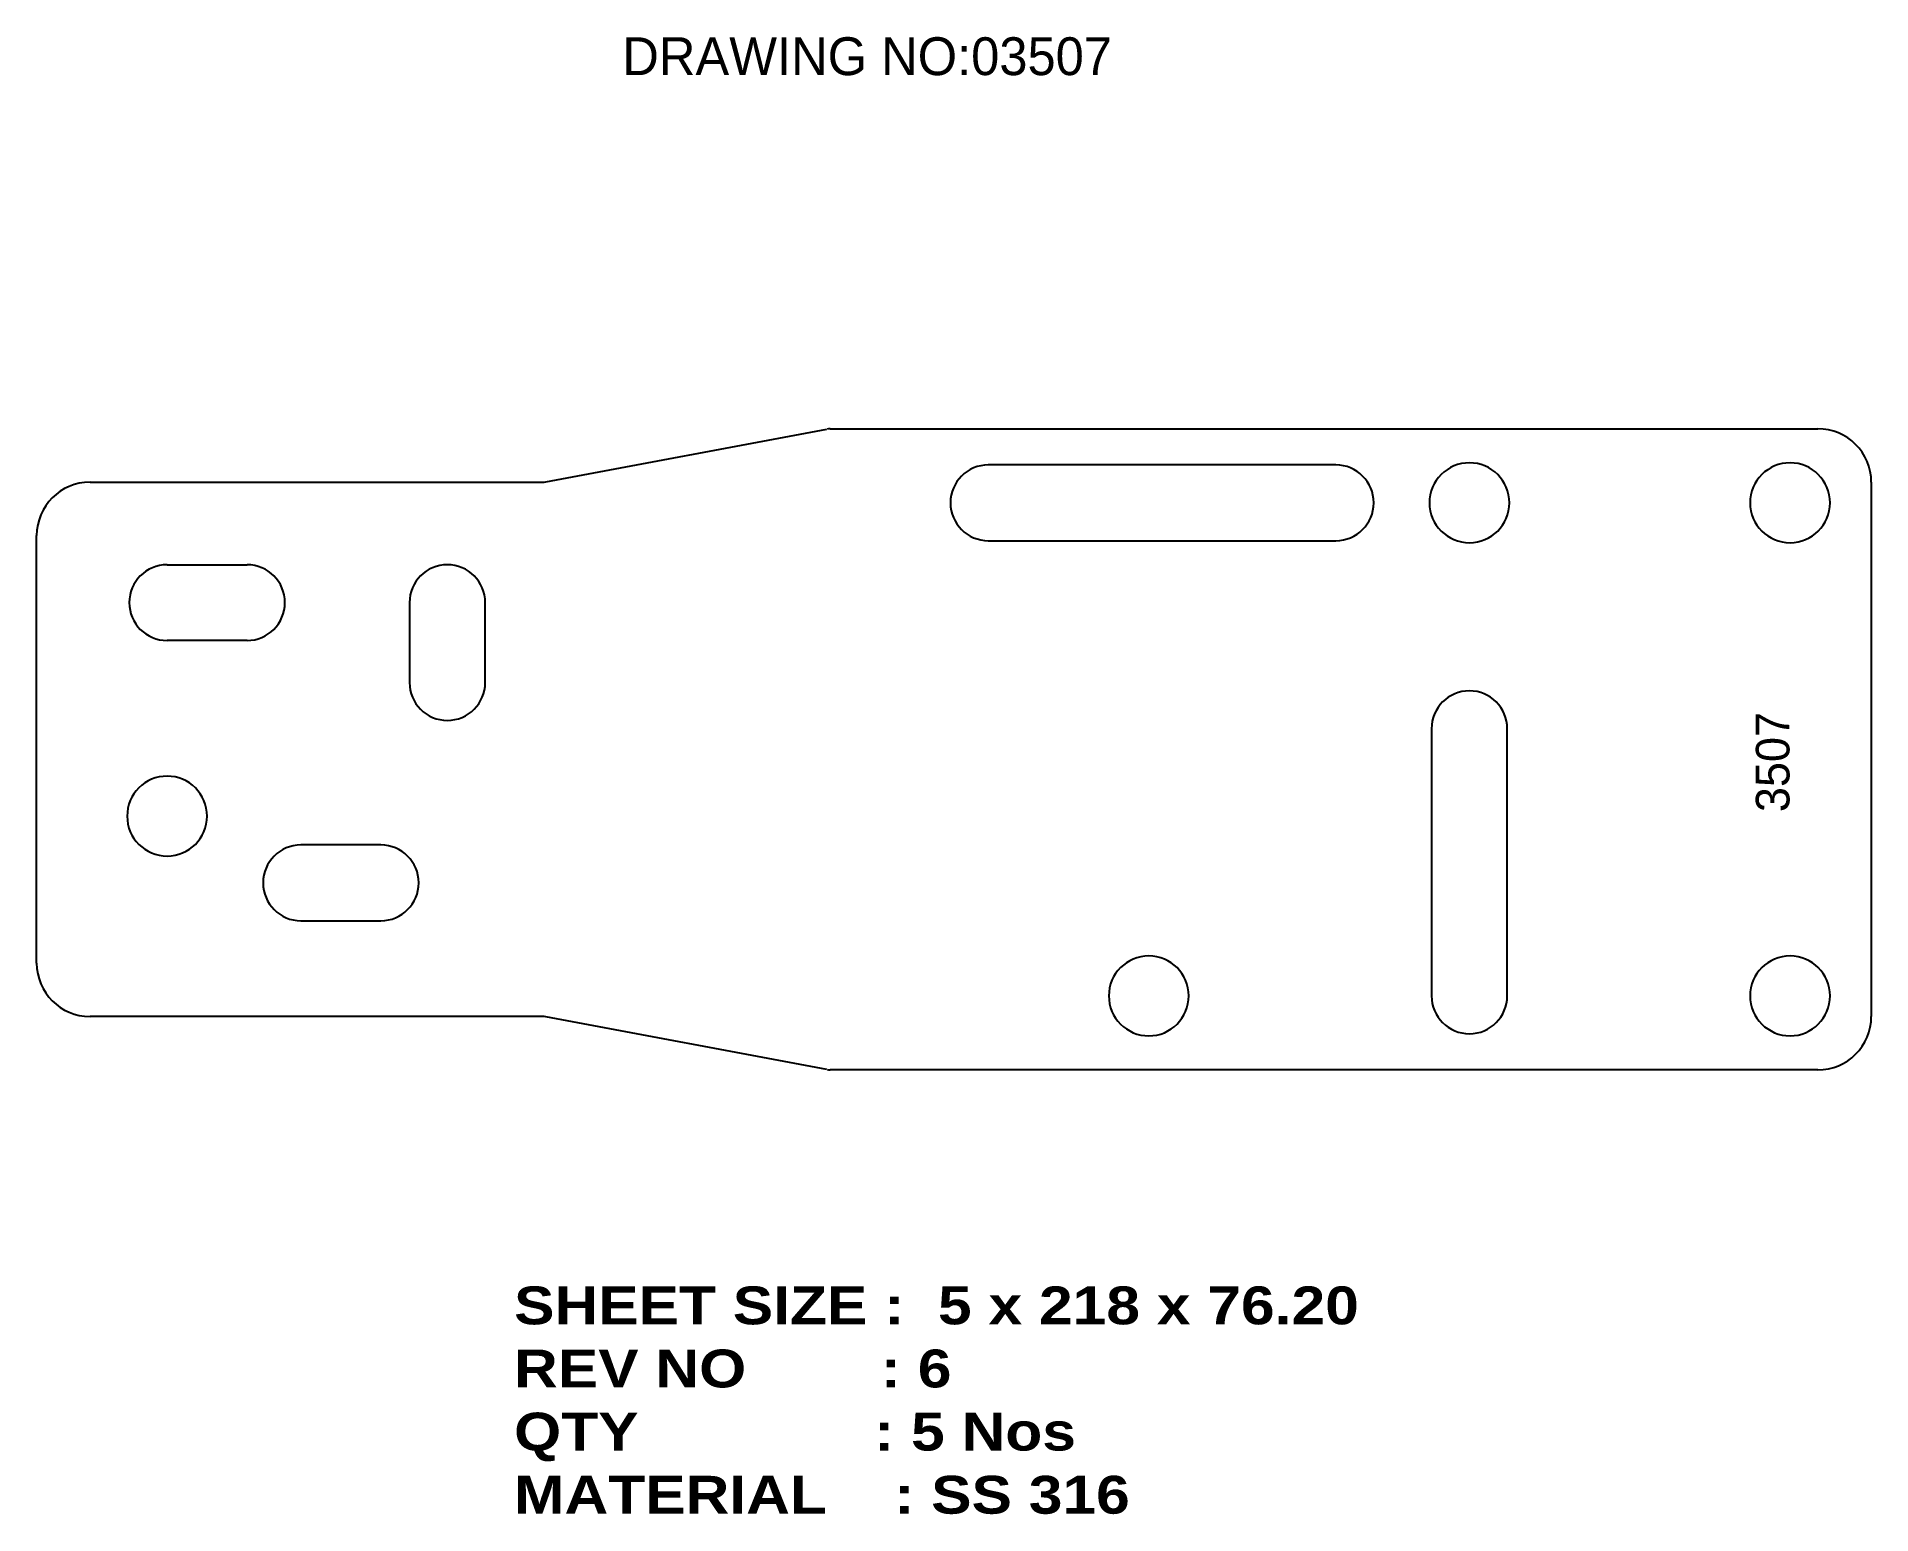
# Model space of a CAD drawing. Header units: millimetres. Extents: x 751 to 969, y 51 to 227.
import ezdxf

# ---------------------------------------------------------------- set-up
doc = ezdxf.new("R2010")
doc.units = ezdxf.units.MM
doc.layers.add('LaserCutting', color=3, linetype='Continuous')

msp = doc.modelspace()

# ---------------------------------------------------------------- linework, layer by layer
at = {"layer": 'LaserCutting'}
for p, q in [((811.66, 173.85), (845.08, 180.13)), ((845.47, 180.17), (962.82, 180.17)), ((905.55, 175.87), (864.25, 175.87)), ((757.52, 173.82), (811.28, 173.82)), ((969.17, 173.82), (969.17, 110.32)), ((751.17, 116.67), (751.17, 167.47)), ((864.25, 166.87), (905.55, 166.87)), ((766.67, 164.01), (776.17, 164.01)), ((795.47, 159.51), (795.47, 150.01)), ((804.47, 150.01), (804.47, 159.51)), ((776.17, 155.01), (766.67, 155.01)), ((916.92, 144.52), (916.92, 112.77)), ((925.92, 112.77), (925.92, 144.52)), ((792.07, 130.7), (782.57, 130.7)), ((782.57, 121.7), (792.07, 121.7)), ((811.28, 110.32), (757.52, 110.32)), ((845.08, 104), (811.66, 110.28)), ((962.82, 103.97), (845.47, 103.97))]:
    msp.add_line(p, q, dxfattribs=at)
for centre, radius, start, end in [((845.47, 178.17), 2, 90, 101.0224), ((962.82, 173.82), 6.35, 0, 90), ((864.25, 171.37), 4.5, 90, 270), ((905.55, 171.37), 4.5, 270, 90), ((921.42, 171.37), 4.75, 0, 180), ((959.52, 171.37), 4.75, 0, 180), ((757.52, 167.47), 6.35, 90, 180), ((811.28, 175.82), 2, 270, 281.0224), ((921.42, 171.37), 4.75, 180, 0), ((959.52, 171.37), 4.75, 180, 0), ((766.67, 159.51), 4.5, 90, 270), ((776.17, 159.51), 4.5, 270, 90), ((799.97, 159.51), 4.5, 0, 180), ((799.97, 150.01), 4.5, 180, 360), ((921.42, 144.52), 4.5, 0, 180), ((766.67, 134.13), 4.75, 0, 180), ((766.67, 134.13), 4.75, 180, 0), ((782.57, 126.2), 4.5, 90, 270), ((792.07, 126.2), 4.5, 270, 90), ((757.52, 116.67), 6.35, 180, 270), ((883.32, 112.77), 4.75, 0, 180), ((959.52, 112.77), 4.75, 0, 180), ((883.32, 112.77), 4.75, 180, 0), ((921.42, 112.77), 4.5, 180, 0), ((959.52, 112.77), 4.75, 180, 0), ((811.28, 108.32), 2, 78.9776, 90), ((962.82, 110.32), 6.35, 270, 360), ((845.47, 105.97), 2, 258.9776, 270)]:
    msp.add_arc(centre, radius, start, end, dxfattribs=at)

# ---------------------------------------------------------------- texts
at = {"color": 7}
msp.add_text('DRAWING NO:03507', height=4.5, dxfattribs=at).set_placement((820.76, 222.2))
msp.add_text('3507', height=4, rotation=90, dxfattribs=at).set_placement((959.45, 134.61))
at = {"layer": 'LaserCutting', "insert": (807.9, 78.23), "char_height": 4.5, "width": 142.7869, "attachment_point": 1}
msp.add_mtext('{\\fArial Black|b0|i0|c0|p34;SHEET SIZE :  5 x 218 x 76.20\\PREV NO        : 6\\PQTY              : 5 Nos\\PMATERIAL    : SS 316}', dxfattribs=at)

doc.saveas('drawing.dxf')
